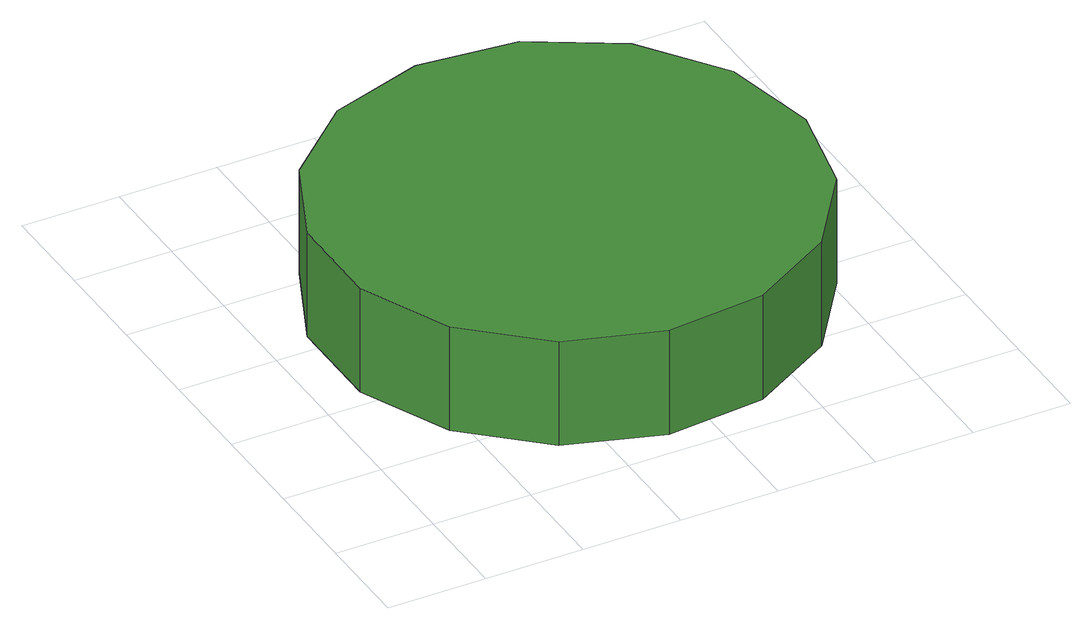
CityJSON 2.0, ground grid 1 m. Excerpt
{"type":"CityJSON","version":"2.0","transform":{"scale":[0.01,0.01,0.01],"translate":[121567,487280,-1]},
"CityObjects":{
"tree1":{"type":"SolitaryVegetationObject","attributes":{"function":"something"},"geometry":[{"type":"MultiSurface","lod":"1","boundaries":[[[0,1,2,3,4,5,6,7,8,9,10,11,12,13,14]],[[15,16,17,18,19,20,21,22,23,24,25,26,27,28,29]],[[0,29,28,1]],[[1,28,27,2]],[[2,27,26,3]],[[3,26,25,4]],[[4,25,24,5]],[[5,24,23,6]],[[6,23,22,7]],[[7,22,21,8]],[[8,21,20,9]],[[9,20,19,10]],[[10,19,18,11]],[[11,18,17,12]],[[12,17,16,13]],[[13,16,15,14]],[[14,15,29,0]]]}]}
},
"vertices":[
[527,270,175],[506,369,175],[446,452,175],[358,503,175],[257,513,175],[160,482,175],[85,414,175],[43,321,175],[43,219,175],[85,126,175],[160,58,175],[257,27,175],[358,37,175],[446,88,175],[506,171,175],[506,171,62],[446,88,62],[358,37,62],[257,27,62],[160,58,62],[85,126,62],[43,219,62],[43,321,62],[85,414,62],[160,482,62],[257,513,62],[358,503,62],[446,452,62],[506,369,62],[527,270,62]
]}
